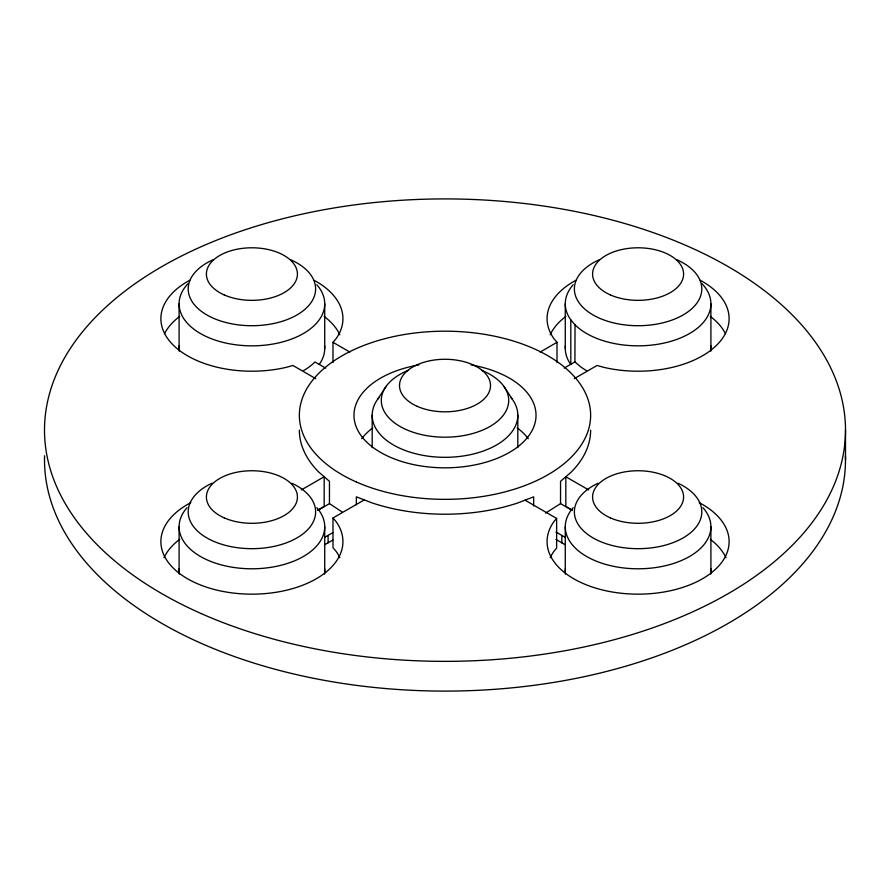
<?xml version="1.0" encoding="UTF-8"?>
<svg xmlns="http://www.w3.org/2000/svg" width="890" height="890" viewBox="0 0 890 890"><rect width="100%" height="100%" fill="white"/><g stroke="black" fill="none" stroke-linecap="round" stroke-linejoin="round"><path stroke-width="1.33" d="M586.599 370.685A72.813 42.041 0 0 1 580.313 366.547L574.907 361.907L575.029 324.817L570.813 319.877A72.813 42.041 0 0 1 573.205 284.711M377.727 399.187L386.138 386.327M332.982 362.586L332.982 342.316L336.008 338.767A91.025 52.555 0 0 0 314.137 280.305M525.022 500.169L556.628 518.425L553.992 521.507A91.025 52.555 0 0 0 593.875 587.545A91.025 52.555 0 0 0 712.078 572.226A91.025 52.555 0 0 0 699.217 502.672M590.637 430.137A145.637 84.083 0 0 1 571.124 472.178L560.544 481.323L560.544 503.618L545.592 513.096M317.752 510.415L329.456 503.618L329.456 481.323L318.876 472.178A145.637 84.083 0 0 1 299.363 430.137M301.309 489.945L324.171 476.751L324.171 506.477L318.153 509.948M540.174 352.04L557.018 342.316L553.992 338.767A91.025 52.555 0 0 1 575.863 280.305M564.216 368.082L574.907 361.907M339.835 557.741A91.025 52.555 0 0 0 336.008 551.233L332.982 547.684L332.982 517.958L364.266 499.902M574.25 378.662L597.112 365.456L603.253 367.214A91.025 52.555 0 0 0 714.592 347.133A91.025 52.555 0 0 0 700.308 280.305M324.516 537.404L332.804 532.654M324.516 544.836L332.804 540.085M325.718 368.137L314.971 361.974A72.813 42.041 0 0 1 303.401 370.685M332.982 342.316L349.826 352.04M588.691 489.945L565.829 476.751L565.829 506.477L571.847 509.948M560.544 503.618L572.281 510.393M315.75 378.662L292.888 365.456L286.747 367.214A91.025 52.555 0 0 1 175.408 347.133A91.025 52.555 0 0 1 189.692 280.305M555.972 532.02L565.406 537.471M555.972 539.451L565.406 544.903M329.456 503.618L342.016 511.884M332.982 517.958L336.008 521.507A91.025 52.555 0 0 1 296.125 587.545A91.025 52.555 0 0 1 177.922 572.226A91.025 52.555 0 0 1 190.783 502.672M503.862 386.327L512.273 399.187M845.5 430.137L845.5 459.863M710.91 303.79L710.91 348.391M710.91 526.747L710.91 571.347M570.813 319.877L570.813 364.477A72.813 42.041 0 0 1 565.428 345.632M565.272 303.79L565.272 348.391M565.272 526.747L565.272 571.347M561.835 535.413L561.835 542.844M557.018 342.316L557.018 362.586M556.628 518.425L556.628 548.151L553.992 551.233A91.025 52.555 0 0 0 550.165 557.741M533.655 506.021L533.655 496.843L517.813 502.95A145.637 84.083 0 0 1 372.187 502.95L356.345 496.843L356.345 504.708M517.813 415.274L517.813 447.703M372.187 415.274L372.187 447.703M328.099 535.357L328.099 542.789M324.728 303.79L324.728 348.391M324.728 526.747L324.728 571.347M179.09 303.79L179.09 348.391M179.09 526.747L179.09 571.347M361.685 438.703A91.025 52.555 0 0 1 372.788 427.868M517.212 427.868A91.025 52.555 0 0 1 528.315 438.703M471.099 364.922A91.025 52.555 0 0 1 519.048 445.834A91.025 52.555 0 0 1 370.952 445.834A91.025 52.555 0 0 1 418.901 364.922M510.726 397.174A72.813 42.041 0 0 1 445 457.315A72.813 42.041 0 0 1 379.274 397.174M481.546 370.273A63.713 36.79 0 0 1 492.593 424.864A63.713 36.79 0 0 1 397.407 424.864A63.713 36.79 0 0 1 408.454 370.273M290.696 259.747A63.713 36.79 0 0 1 298.884 313.781A63.713 36.79 0 0 1 204.934 313.781A63.713 36.79 0 0 1 213.122 259.747M316.796 284.711A72.813 42.041 0 0 1 250.958 345.832A72.813 42.041 0 0 1 187.923 283.732M324.572 345.632A72.813 42.041 0 0 1 319.187 364.477M179.246 351.138A72.813 42.041 0 0 1 179.246 345.632M316.796 507.667A72.813 42.041 0 0 1 251.915 568.788A72.813 42.041 0 0 1 187.034 507.667M291.786 483.192A63.713 36.79 0 0 1 298.573 536.937A63.713 36.79 0 0 1 205.245 536.937A63.713 36.79 0 0 1 212.031 483.192M179.246 574.095A72.813 42.041 0 0 1 179.246 568.588M324.572 568.588A72.813 42.041 0 0 1 324.572 574.095M702.077 283.732A72.813 42.041 0 0 1 673.674 340.47A72.813 42.041 0 0 1 575.029 324.817M710.754 345.632A72.813 42.041 0 0 1 710.754 351.138M676.878 259.747A63.713 36.79 0 0 1 685.066 313.781A63.713 36.79 0 0 1 591.116 313.781A63.713 36.79 0 0 1 599.304 259.747M702.966 507.667A72.813 42.041 0 0 1 638.085 568.788A72.813 42.041 0 0 1 573.205 507.667M677.969 483.192A63.713 36.79 0 0 1 684.755 536.937A63.713 36.79 0 0 1 591.427 536.937A63.713 36.79 0 0 1 598.214 483.192M710.754 568.588A72.813 42.041 0 0 1 710.754 574.095M565.428 574.095A72.813 42.041 0 0 1 565.428 568.588M845.433 455.747A400.5 231.222 0 0 1 445 691.096A400.5 231.222 0 0 1 44.567 455.747M163.994 557.741A91.025 52.555 0 0 1 179.702 539.351M710.298 539.351A91.025 52.555 0 0 1 726.006 557.741M550.165 334.785A91.025 52.555 0 0 1 565.873 316.395M710.298 316.395A91.025 52.555 0 0 1 725.472 333.683M164.528 333.683A91.025 52.555 0 0 1 179.702 316.395M324.127 316.395A91.025 52.555 0 0 1 339.835 334.785M356.345 481.98A145.637 84.083 0 0 0 589.391 426.243A145.637 84.083 0 0 0 389.264 337.588A145.637 84.083 0 0 0 356.345 481.98M417.299 406.385A45.512 26.277 0 0 0 490.123 388.974A45.512 26.277 0 0 0 427.578 361.273A45.512 26.277 0 0 0 417.299 406.385M224.202 294.913A45.512 26.277 0 0 0 297.038 277.491A45.512 26.277 0 0 0 234.493 249.79A45.512 26.277 0 0 0 224.202 294.913M224.202 517.869A45.512 26.277 0 0 0 297.038 500.447A45.512 26.277 0 0 0 234.493 472.746A45.512 26.277 0 0 0 224.202 517.869M610.384 294.913A45.512 26.277 0 0 0 683.209 277.491A45.512 26.277 0 0 0 620.675 249.79A45.512 26.277 0 0 0 610.384 294.913M610.384 517.869A45.512 26.277 0 0 0 683.209 500.447A45.512 26.277 0 0 0 620.675 472.746A45.512 26.277 0 0 0 610.384 517.869M201.196 613.577A400.5 231.222 0 0 0 842.073 460.319A400.5 231.222 0 0 0 291.731 216.515A400.5 231.222 0 0 0 201.196 613.577"/></g></svg>
